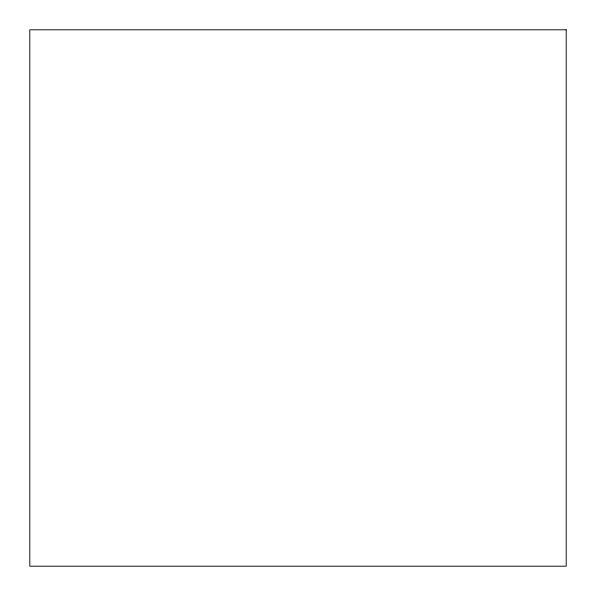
<?xml version="1.0" encoding="UTF-8"?>
<svg xmlns="http://www.w3.org/2000/svg" width="596" height="596" viewBox="0 0 596 596"><rect width="100%" height="100%" fill="white"/><g stroke="black" fill="none" stroke-linecap="round" stroke-linejoin="round"><path stroke-width="0.89" d="M566.2 29.8L29.8 29.8L29.8 566.2L566.2 566.2L566.2 29.8"/></g></svg>
